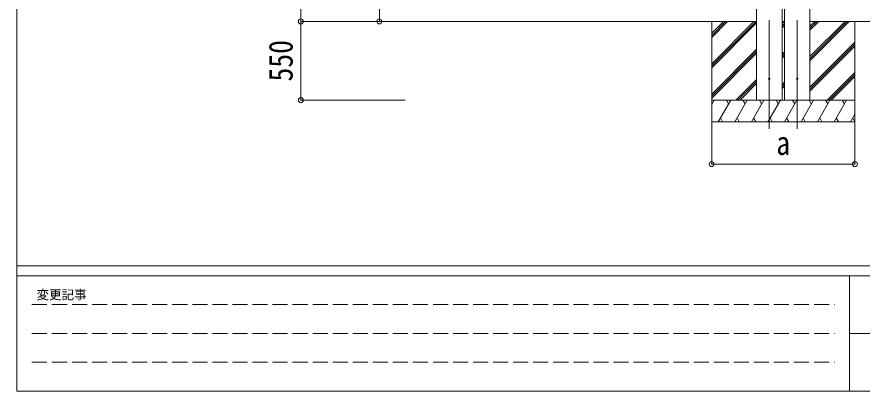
# Model space of a CAD drawing. Units: millimetres at full size; details may follow other scales. Extents: x -9783 to 9892, y -6828 to 6752.
# Drawn here: x -9783 to -3882, y -6828 to -4216 of the extents above; entities that cross this region are included whole.
import ezdxf
from ezdxf.enums import TextEntityAlignment as Align

# ---------------------------------------------------------------- set-up
doc = ezdxf.new("R2010")
doc.units = ezdxf.units.MM
doc.header["$LTSCALE"] = 35
doc.header["$PDMODE"] = 32
doc.header["$PDSIZE"] = 35
doc.linetypes.add('DASHED3', pattern=[4, 3, -1])
for name, color, linetype, lineweight in [('0-0_0', 7, 'Continuous', 9), ('0-1_本体', 4, 'Continuous', 9), ('0-2_部品', 7, 'Continuous', 9), ('0-8_PARTS2', 2, 'Continuous', 9), ('0-A_寸法', 6, 'Continuous', 9), ('F-0_240', 7, 'Continuous', 9)]:
    doc.layers.add(name, color=color, linetype=linetype, lineweight=lineweight)
doc.styles.add('ＭＳ ゴシック', font='')
doc.styles.get('ＭＳ ゴシック').set_extended_font_data('MS Gothic')

msp = doc.modelspace()

# ---------------------------------------------------------------- linework, layer by layer
at = {"layer": '0-0_0'}
for p, q in [((-7436.43, -4247.15), (-4618.69, -4247.15)), ((-4932.46, -4247.15), (-4932.46, -4947.15)), ((-4932.46, -4542.48), (-4637.13, -4247.15)), ((-4932.46, -4556.62), (-4622.99, -4247.15)), ((-4932.46, -4330.35), (-4849.26, -4247.15)), ((-4932.46, -4344.49), (-4835.12, -4247.15)), ((-4932.46, -4358.63), (-4820.98, -4247.15)), ((-4440.69, -4262.85), (-4424.69, -4246.85)), ((-4440.69, -4247.15), (-4424.69, -4247.15)), ((-4246.69, -4247.15), (-1429.76, -4247.15)), ((-4246.69, -4521.4), (-3972.44, -4247.15)), ((-4246.69, -4493.11), (-4000.73, -4247.15)), ((-4246.69, -4507.26), (-3986.59, -4247.15)), ((-4246.69, -4309.27), (-4184.58, -4247.15)), ((-4246.69, -4295.13), (-4198.72, -4247.15)), ((-4246.69, -4280.98), (-4212.86, -4247.15)), ((-3932.46, -4247.15), (-3932.46, -4947.15)), ((-4932.46, -4570.77), (-4618.69, -4257)), ((-4440.69, -4276.99), (-4424.69, -4260.99)), ((-4440.69, -4291.14), (-4424.69, -4275.14)), ((-4246.69, -4705.25), (-3932.46, -4391.02)), ((-4246.69, -4719.39), (-3932.46, -4405.16)), ((-4246.69, -4733.53), (-3932.46, -4419.3)), ((-4932.46, -4754.61), (-4618.69, -4440.85)), ((-4932.46, -4768.75), (-4618.69, -4454.99)), ((-4932.46, -4782.9), (-4618.69, -4469.13)), ((-4440.69, -4474.98), (-4424.69, -4458.98)), ((-4440.69, -4489.12), (-4424.69, -4473.12)), ((-4440.69, -4503.27), (-4424.69, -4487.27)), ((-4762.87, -4797.15), (-4618.69, -4652.98)), ((-4126.47, -4797.15), (-3932.46, -4603.15)), ((-4112.32, -4797.15), (-3932.46, -4617.29)), ((-4098.18, -4797.15), (-3932.46, -4631.43)), ((-4748.72, -4797.15), (-4618.69, -4667.12)), ((-4734.58, -4797.15), (-4618.69, -4681.27)), ((-4440.69, -4687.11), (-4424.69, -4671.11)), ((-4440.69, -4701.26), (-4424.69, -4685.26)), ((-4440.69, -4715.4), (-4424.69, -4699.4)), ((-3932.46, -4797.15), (-4932.46, -4797.15)), ((-4932.46, -4827.39), (-4915, -4797.15)), ((-4930, -4823.14), (-4932.46, -4818.88)), ((-4886.13, -4947.15), (-4799.53, -4797.15)), ((-4814.53, -4823.14), (-4829.53, -4797.15)), ((-4770.66, -4947.15), (-4684.06, -4797.15)), ((-4699.06, -4823.14), (-4714.06, -4797.15)), ((-4655.19, -4947.15), (-4568.59, -4797.15)), ((-4583.59, -4823.14), (-4598.59, -4797.15)), ((-4539.72, -4947.15), (-4453.12, -4797.15)), ((-4468.12, -4823.14), (-4483.12, -4797.15)), ((-4424.25, -4947.15), (-4337.65, -4797.15)), ((-4352.65, -4823.14), (-4367.65, -4797.15)), ((-4308.78, -4947.15), (-4222.18, -4797.15)), ((-4237.18, -4823.14), (-4252.18, -4797.15)), ((-4193.31, -4947.15), (-4106.71, -4797.15)), ((-4136.71, -4797.15), (-4121.71, -4823.13)), ((-4077.84, -4947.15), (-3991.24, -4797.15)), ((-4006.24, -4823.14), (-4021.24, -4797.15)), ((-3962.37, -4947.15), (-3932.46, -4895.34)), ((-4932.46, -4947.15), (-3932.46, -4947.15)), ((-4871.13, -4921.17), (-4856.14, -4947.15)), ((-4755.66, -4921.17), (-4740.67, -4947.15)), ((-4640.19, -4921.17), (-4625.19, -4947.15)), ((-4524.72, -4921.17), (-4509.72, -4947.15)), ((-4409.25, -4921.17), (-4394.25, -4947.15)), ((-4293.78, -4921.17), (-4278.78, -4947.15)), ((-4178.31, -4921.17), (-4163.31, -4947.15)), ((-4062.84, -4921.17), (-4047.84, -4947.15)), ((-3947.37, -4921.17), (-3932.46, -4947.15))]:
    msp.add_line(p, q, dxfattribs=at)
at = {"layer": '0-1_本体'}
for p, q in [((-4618.69, -1617.16), (-4618.69, -4797.16)), ((-4618.69, -1617.16), (-4618.69, -4797.16)), ((-4246.69, -1617.16), (-4246.69, -4797.16)), ((-4246.69, -1617.16), (-4246.69, -4797.16)), ((-4440.69, -4797.16), (-4440.69, -1795.72)), ((-4440.69, -4797.16), (-4440.69, -1795.72)), ((-4424.69, -4797.16), (-4424.69, -1795.72)), ((-4424.69, -4797.16), (-4424.69, -1795.72))]:
    msp.add_line(p, q, dxfattribs=at)
at = {"layer": '0-2_部品', "color": 4}
for centre in [(-4530.44, -4647.16), (-4334.94, -4647.16)]:
    msp.add_circle(centre, 4.5, dxfattribs=at)
at = {"layer": '0-8_PARTS2'}
for p, q in [((-4530.44, -4237.95), (-4530.44, -4997.15)), ((-4334.94, -4237.95), (-4334.94, -4997.15))]:
    msp.add_line(p, q, dxfattribs=at)
at = {"layer": '0-A_寸法'}
for p, q in [((-7800.67, -4247.15), (-7800.67, -1644.15)), ((-7252.7, -4247.15), (-7252.7, -1747.15)), ((-7800.67, -4247.15), (-7072.56, -4247.15)), ((-7800.67, -4797.15), (-7800.67, -4247.15)), ((-7800.67, -4797.15), (-7072.56, -4797.15)), ((-4932.46, -5243.54), (-4932.46, -4947.15)), ((-4932.46, -5003.56), (-4932.46, -4947.15)), ((-3932.46, -5243.54), (-3932.46, -4947.15)), ((-4932.46, -5243.54), (-3932.46, -5243.54))]:
    msp.add_line(p, q, dxfattribs=at)
for p in [(-7800.67, -4247.15), (-7252.7, -4247.15), (-7800.67, -4797.15), (-4932.46, -5243.54), (-3932.46, -5243.54)]:
    msp.add_point(p, dxfattribs=at)
at = {"layer": 'F-0_240', "color": 5}
for p, q in [((-9783.03, 6751.9), (-9783.03, -6828.1)), ((-9783.03, -5953.1), (9396.97, -5953.1)), ((-9783.03, -6023.1), (6285.75, -6023.1)), ((-3969.25, -6023.1), (-3969.25, -6828.1)), ((-3969.25, -6425.6), (3205.75, -6425.6)), ((-9783.03, -6828.1), (9396.97, -6828.1))]:
    msp.add_line(p, q, dxfattribs=at)
at = {"layer": 'F-0_240', "color": 4, "linetype": 'DASHED3'}
for p, q in [((-9678.03, -6224.35), (-4074.25, -6224.35)), ((-9678.03, -6425.6), (-4074.25, -6425.6)), ((-9678.03, -6626.85), (-4074.25, -6626.85))]:
    msp.add_line(p, q, dxfattribs=at)

# ---------------------------------------------------------------- texts
at = {"layer": '0-A_寸法', "color": 7, "style": 'ＭＳ ゴシック', "width": 0.85}
msp.add_text('550', height=166.8, rotation=90, dxfattribs=at).set_placement((-7807.67, -4666.53), align=Align.BOTTOM_LEFT)
msp.add_text('a', height=166.8, dxfattribs=at).set_placement((-4481.22, -5229.17), align=Align.BOTTOM_LEFT)
at = {"layer": 'F-0_240', "style": 'ＭＳ ゴシック'}
msp.add_text('変更記事', height=64.15, dxfattribs=at).set_placement((-9646.27, -6206.85), align=Align.BOTTOM_LEFT)

doc.saveas('drawing.dxf')
